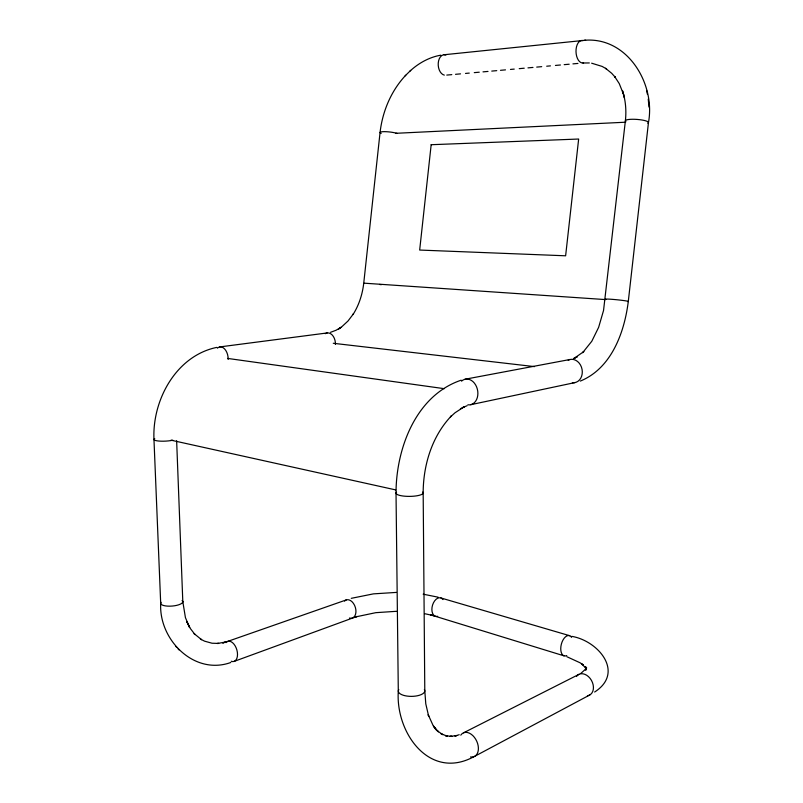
<?xml version="1.0" encoding="UTF-8"?>
<svg xmlns="http://www.w3.org/2000/svg" width="803" height="803" viewBox="0 0 803 803"><rect width="100%" height="100%" fill="white"/><g stroke="black" fill="none" stroke-linecap="round" stroke-linejoin="round"><path stroke-width="1.2" d="M423.161 493.072C423.201 465.208 431.914 436.26 451.477 415.813L450.393 416.958L455.04 412.752L464.365 406.689L460.39 408.807M405.736 75.251C391.121 90.779 382.479 111.406 380.06 132.485L363.759 283.007C362.514 294.109 359.041 305.04 353.049 314.515L353.481 313.802L348 321.009L341.747 326.811L338.394 329.12L341.044 327.333L336.045 330.254L330.505 332.322M410.042 71.035C418.604 63.136 429.264 57.194 440.817 55.176M405.164 75.823L410.694 70.393M594.632 692.025C624.965 672.512 598.376 640.844 571.826 636.367M580.96 673.305L586.441 668.357L585.417 670.083L586.561 667.735L585.949 669.612L586.441 667.233L586.401 669.762L585.337 666.751L586.421 668.769M474.844 756.235L589.874 694.916M463.532 732.818L579.164 674.249M474.041 756.637C429.615 780.897 395.427 732.768 398.298 691.232L396.02 493.223C396.04 448.817 415.693 395.477 461.193 380.18M462.709 407.563L467.125 405.696M573.944 358.349L577.216 356.813L573.914 358.509L583.831 351.553L582.647 352.688L591.791 341.265L598.636 327.333L603.545 310.47L625.386 120.781C626.481 110.704 625.678 100.375 622.486 90.719L624.393 97.524L624.162 96.631M580.288 381.094C611.444 368.416 624.433 332.452 628.287 301.496L648.463 122.558C655.76 83.813 627.253 36.476 584.383 40.291M234.205 661.371L356.994 616.433L353.872 617.517M346.133 599.971L227.59 641.436L222.692 642.992L226.044 641.938L217.342 643.494L218.647 643.424L212.022 643.223L204.554 641.165L200.419 639.037L201.533 639.67L194.135 633.637L195.019 634.581L190.411 628.588L186.798 621.612L189.578 627.504L185.433 617.637L182.793 601.507M459.216 734.715L454.899 736.03L456.736 735.548L450.081 736.391L451.999 736.411L445.464 735.689L447.281 736.16L441.048 733.761L442.724 734.655L436.983 730.519L438.458 731.844L433.429 726.012L436.139 729.837L433.028 725.35L428.2 714.68L428.702 716.376L425.781 703.829L424.787 690.61L423.171 492.731M355.93 616.845L375.804 612.669L396.531 611.304M351.252 598.335L373.425 593.869L396.501 592.403M230.792 662.495C194.155 675.735 158.723 639.63 160.7 603.455L153.975 439.552C152.078 400.215 176.098 355.769 216.81 347.388M470.618 404.722L575.089 382.559M465.057 379.237L569.969 359.503M219.791 346.916L327.142 332.954M444.069 54.745L585.628 40.22M446.789 75.08L451.788 74.639M455.532 74.308L460.531 73.866M465.529 73.424L469.273 73.093M474.272 72.641L479.261 72.2M483.004 71.868L488.003 71.427M491.747 71.096L496.746 70.644M500.49 70.313L505.488 69.871M510.487 69.429L514.231 69.098M519.23 68.656L524.229 68.205M527.972 67.874L532.971 67.432M536.715 67.101L541.704 66.659M546.702 66.207L550.446 65.876M555.445 65.434L560.444 64.993M564.188 64.662L569.186 64.22M572.93 63.879L577.929 63.437M582.928 62.995L589.332 62.945M395.859 133.298L625.667 122.207M364.181 283.178L605.562 299.589M333.265 343.282L534.517 366.62M227.55 358.409L444.3 388.682M423.181 594.19L438.097 597.181M379.538 284.423L381.254 284.704M591.64 63.196L602.15 66.428L606.576 68.958L605.552 68.305L611.695 73.304L615.339 77.379L614.596 76.446L619.254 83.612L623.63 94.573M424.747 613.703L431.713 615.228M171.029 440.174L395.779 489.92M440.977 597.984L569.698 635.705M433.851 615.801L430.699 614.867L563.957 655.82M566.908 656.734L580.097 662.796L583.43 665.085L581.944 664.011L586.461 668.949M178.115 648.924L178.979 649.898M175.897 646.455L176.74 647.399M647.439 94.342L646.626 90.488M648.985 107.05L648.242 99.08M176.64 440.747L182.813 601.869M172.775 440.225A11.312 2.208 -2.8 0 1 158.823 441.048A11.312 2.208 -2.8 0 1 154.738 438.619M217.372 348.151A10.74 6.665 81.8 0 1 224.569 348.893A10.74 6.665 81.8 0 1 228.162 359.453M182.09 600.514A11.091 3.563 -4.5 0 1 172.314 606.044A11.091 3.563 -4.5 0 1 161.072 602.33M226.034 642.601A10.509 6.113 73.3 0 1 236.885 649.988A10.509 6.113 73.3 0 1 231.214 661.26M344.537 601.096A9.576 6.223 72 0 1 355.388 607.5A9.576 6.223 72 0 1 349.466 618.039M437.665 616.323A9.566 5.912 -74.6 0 1 432.586 604.98A9.566 5.912 -74.6 0 1 442.955 599.57M566.737 655.579A10.479 5.671 -76 0 1 561.367 644.106A10.479 5.671 -76 0 1 571.575 637.351M576.464 676.477A11.654 8.482 62.2 0 1 591.44 680.362A11.654 8.482 62.2 0 1 587.415 695.749M460.792 735.157A13.019 8.632 65.1 0 1 476.781 741.31A13.019 8.632 65.1 0 1 470.538 756.958M424.365 689.516A13.26 5.4 -0.5 0 1 411.397 696.372A13.26 5.4 -0.5 0 1 398.8 689.586M422.739 492.048A13.591 3.373 -0.5 0 1 409.42 496.384A13.591 3.373 -0.5 0 1 396.541 492.189M461.544 381.144A13.039 9.837 78.5 0 1 477.303 388.983A13.039 9.837 78.5 0 1 467.868 404.802M568.173 360.166A11.804 9.606 78 0 1 582.055 369.36A11.804 9.606 78 0 1 572.409 382.68M605.863 299.419A11.533 0.592 5.7 0 1 616.935 299.76A11.533 0.592 5.7 0 1 627.695 301.617M625.858 121.474A11.573 2.228 4.3 0 1 637.231 119.436A11.573 2.228 4.3 0 1 647.81 123.19M583.54 62.895A11.292 6.334 87.7 0 1 576.002 51.623A11.292 6.334 87.7 0 1 583.038 40.582M444.31 75.111A10.248 6.544 85.8 0 1 438.247 63.035A10.248 6.544 85.8 0 1 445.896 55.036M381.164 133.398A9.606 1.606 6.5 0 1 384.426 131.652A9.606 1.606 6.5 0 1 397.144 133.428M325.275 333.677A9.887 6.735 82 0 1 332.241 335.022A9.887 6.735 82 0 1 335.403 344.417M431.171 144.711L419.668 250.054L565.623 255.796L578.652 139.029L431.171 144.711"/></g></svg>
